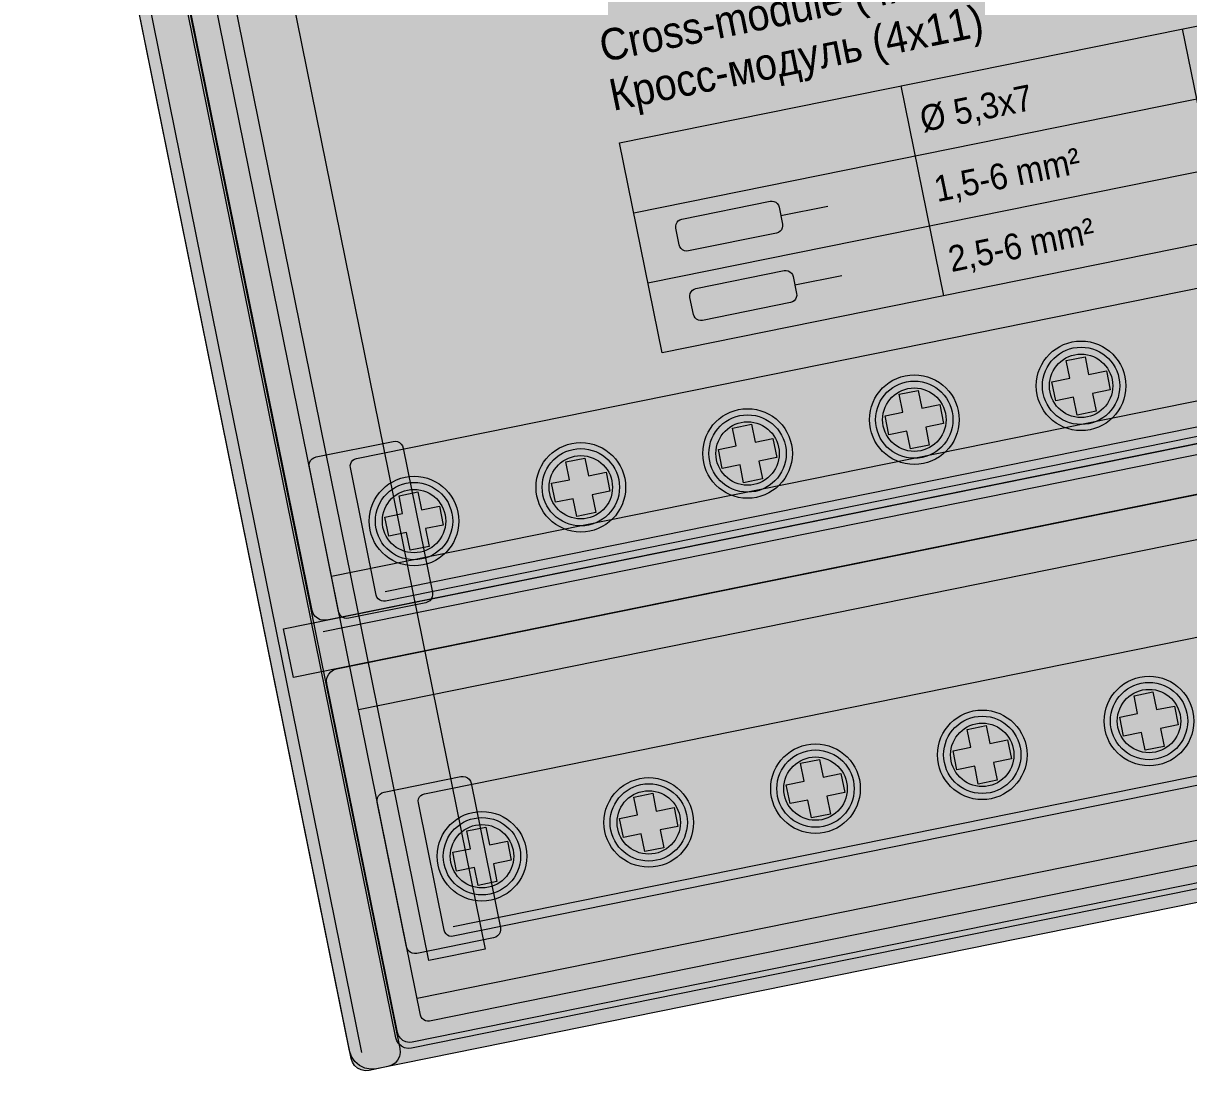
# Model space of a CAD drawing. Header units: millimetres. Extents: x -143 to 904, y -11 to 956.
# Drawn here: x -134.6 to -58.5, y 626.8 to 695.2 of the extents above; entities that cross this region are included whole.
import ezdxf

# ---------------------------------------------------------------- set-up
doc = ezdxf.new("R2010")
doc.units = ezdxf.units.MM
doc.layers.add('CP_DEVICES', color=7, linetype='Continuous')
for name, color, linetype, lineweight in [('EKF_DETAILS', 7, 'Continuous', 5), ('EKF_FILL', 7, 'Continuous', 5), ('EKF_LABELS', 7, 'Continuous', 5), ('EKF_OUTLINE', 7, 'Continuous', 13), ('EKF_TERMINALS', 7, 'Continuous', 5)]:
    doc.layers.add(name, color=color, linetype=linetype, lineweight=lineweight)
doc.styles.add('EKF_ARIAL', font='arial.ttf')

# ---------------------------------------------------------------- blocks, each defined once
blk = doc.blocks.new('EKF_CM_4x11')
at = {"layer": 'EKF_FILL', "true_color": 0xe3e8e5}
blk.add_hatch(color=254, dxfattribs=at).paths.add_polyline_path([(105.3, 88.1), (105.611, 88.059), (105.9, 87.939), (106.149, 87.749), (106.339, 87.5), (106.459, 87.211), (106.5, 86.9), (106.5, 1.2), (106.459, 0.889), (106.339, 0.6), (106.149, 0.351), (105.9, 0.161), (105.611, 0.041), (105.3, 0), (1.2, 0), (0.889, 0.041), (0.6, 0.161), (0.351, 0.351), (0.161, 0.6), (0.041, 0.889), (0, 1.2), (0, 86.9), (0.041, 87.211), (0.161, 87.5), (0.351, 87.749), (0.6, 87.939), (0.889, 88.059), (1.2, 88.1)])
at = {"layer": 'EKF_FILL', "true_color": 0xe4e9e6}
blk.add_hatch(color=254, dxfattribs=at).paths.add_polyline_path([(1.8, 87.7), (2.007, 87.673), (2.2, 87.593), (2.366, 87.466), (2.493, 87.3), (2.573, 87.107), (2.6, 86.9), (2.6, 0.8), (2.573, 0.593), (2.493, 0.4), (2.366, 0.234), (2.2, 0.107), (2.007, 0.027), (1.8, 0), (0.8, 0), (0.593, 0.027), (0.4, 0.107), (0.234, 0.234), (0.107, 0.4), (0.027, 0.593), (0, 0.8), (0, 86.9), (0.027, 87.107), (0.107, 87.3), (0.234, 87.466), (0.4, 87.593), (0.593, 87.673), (0.8, 87.7)])
at = {"layer": 'EKF_FILL', "true_color": 0x55564e}
blk.add_hatch(color=251, dxfattribs=at).paths.add_polyline_path([(103.3, 87.7), (103.481, 87.676), (103.65, 87.606), (103.795, 87.495), (103.906, 87.35), (103.976, 87.181), (104, 87), (104, 1.4), (103.976, 1.219), (103.906, 1.05), (103.795, 0.905), (103.65, 0.794), (103.481, 0.724), (103.3, 0.7), (3.2, 0.7), (3.019, 0.724), (2.85, 0.794), (2.705, 0.905), (2.594, 1.05), (2.524, 1.219), (2.5, 1.4), (2.5, 87), (2.524, 87.181), (2.594, 87.35), (2.705, 87.495), (2.85, 87.606), (3.019, 87.676), (3.2, 87.7)])
at = {"layer": 'EKF_FILL', "true_color": 0x66665a}
blk.add_hatch(color=251, dxfattribs=at).paths.add_polyline_path([(102.1, 86.5), (102.204, 86.486), (102.3, 86.446), (102.383, 86.383), (102.446, 86.3), (102.486, 86.204), (102.5, 86.1), (102.5, 2.3), (102.486, 2.196), (102.446, 2.1), (102.383, 2.017), (102.3, 1.954), (102.204, 1.914), (102.1, 1.9), (4.4, 1.9), (4.296, 1.914), (4.2, 1.954), (4.117, 2.017), (4.054, 2.1), (4.014, 2.196), (4, 2.3), (4, 86.1), (4.014, 86.204), (4.054, 86.3), (4.117, 86.383), (4.2, 86.446), (4.296, 86.486), (4.4, 86.5)])
at = {"layer": 'EKF_FILL', "true_color": 0x7d7d6d}
blk.add_hatch(color=8, dxfattribs=at).paths.add_polyline_path([(5, 83.7), (8, 83.7), (8, 5), (5, 5)])
at = {"layer": 'EKF_FILL', "true_color": 0x454a40}
blk.add_hatch(color=69, dxfattribs=at).paths.add_polyline_path([(22.45, 61.2), (84.05, 61.2), (84.05, 31.7), (22.45, 31.7)])
at = {"layer": 'EKF_FILL', "true_color": 0x56594c}
for points in [[(8.55, 31.963), (8.666, 31.948), (8.775, 31.903), (8.868, 31.832), (8.94, 31.738), (8.985, 31.63), (9, 31.514), (9, 23.814), (8.985, 23.697), (8.94, 23.589), (8.868, 23.495), (8.775, 23.424), (8.666, 23.379), (8.55, 23.363), (4.45, 23.363), (4.334, 23.379), (4.225, 23.424), (4.132, 23.495), (4.06, 23.589), (4.015, 23.697), (4, 23.814), (4, 31.514), (4.015, 31.63), (4.06, 31.738), (4.132, 31.832), (4.225, 31.903), (4.334, 31.948), (4.45, 31.963)], [(8.55, 14.096), (8.666, 14.08), (8.775, 14.035), (8.868, 13.964), (8.94, 13.871), (8.985, 13.762), (9, 13.646), (9, 5.946), (8.985, 5.829), (8.94, 5.721), (8.868, 5.627), (8.775, 5.556), (8.666, 5.511), (8.55, 5.496), (4.45, 5.496), (4.334, 5.511), (4.225, 5.556), (4.132, 5.627), (4.06, 5.721), (4.015, 5.829), (4, 5.946), (4, 13.646), (4.015, 13.762), (4.06, 13.871), (4.132, 13.964), (4.225, 14.035), (4.334, 14.08), (4.45, 14.096)]]:
    blk.add_hatch(color=251, dxfattribs=at).paths.add_polyline_path(points)
at = {"layer": 'EKF_FILL', "true_color": 0x8b805d}
for points in [[(100, 31.463), (100.104, 31.45), (100.2, 31.41), (100.283, 31.346), (100.346, 31.264), (100.386, 31.167), (100.4, 31.064), (100.4, 24.264), (100.386, 24.16), (100.346, 24.064), (100.283, 23.981), (100.2, 23.917), (100.104, 23.877), (100, 23.863), (6.5, 23.863), (6.396, 23.877), (6.3, 23.917), (6.217, 23.981), (6.154, 24.064), (6.114, 24.16), (6.1, 24.264), (6.1, 31.064), (6.114, 31.167), (6.154, 31.264), (6.217, 31.346), (6.3, 31.41), (6.396, 31.45), (6.5, 31.463)], [(100, 13.596), (100.104, 13.582), (100.2, 13.542), (100.283, 13.478), (100.346, 13.396), (100.386, 13.299), (100.4, 13.196), (100.4, 6.396), (100.386, 6.292), (100.346, 6.196), (100.283, 6.113), (100.2, 6.049), (100.104, 6.009), (100, 5.996), (6.5, 5.996), (6.396, 6.009), (6.3, 6.049), (6.217, 6.113), (6.154, 6.196), (6.114, 6.292), (6.1, 6.396), (6.1, 13.196), (6.114, 13.299), (6.154, 13.396), (6.217, 13.478), (6.3, 13.542), (6.396, 13.582), (6.5, 13.596)]]:
    blk.add_hatch(color=45, dxfattribs=at).paths.add_polyline_path(points)
at = {"layer": 'EKF_FILL', "true_color": 0x625f4e}
for points in [[(11.14, 27.664), (11.12, 27.358), (11.06, 27.058), (10.962, 26.768), (10.826, 26.494), (10.656, 26.239), (10.455, 26.009), (10.225, 25.807), (9.97, 25.637), (9.695, 25.502), (9.406, 25.403), (9.105, 25.344), (8.8, 25.324), (8.495, 25.344), (8.194, 25.403), (7.905, 25.502), (7.63, 25.637), (7.375, 25.807), (7.145, 26.009), (6.944, 26.239), (6.774, 26.494), (6.638, 26.768), (6.54, 27.058), (6.48, 27.358), (6.46, 27.664), (6.48, 27.969), (6.54, 28.269), (6.638, 28.559), (6.774, 28.834), (6.944, 29.088), (7.145, 29.318), (7.375, 29.52), (7.63, 29.69), (7.905, 29.825), (8.194, 29.924), (8.495, 29.983), (8.8, 30.004), (9.105, 29.983), (9.406, 29.924), (9.695, 29.825), (9.97, 29.69), (10.225, 29.52), (10.455, 29.318), (10.656, 29.088), (10.826, 28.834), (10.962, 28.559), (11.06, 28.269), (11.12, 27.969)], [(20.03, 27.664), (20.01, 27.358), (19.95, 27.058), (19.852, 26.768), (19.716, 26.494), (19.546, 26.239), (19.345, 26.009), (19.115, 25.807), (18.86, 25.637), (18.585, 25.502), (18.296, 25.403), (17.995, 25.344), (17.69, 25.324), (17.385, 25.344), (17.084, 25.403), (16.795, 25.502), (16.52, 25.637), (16.265, 25.807), (16.035, 26.009), (15.834, 26.239), (15.664, 26.494), (15.528, 26.768), (15.43, 27.058), (15.37, 27.358), (15.35, 27.664), (15.37, 27.969), (15.43, 28.269), (15.528, 28.559), (15.664, 28.834), (15.834, 29.088), (16.035, 29.318), (16.265, 29.52), (16.52, 29.69), (16.795, 29.825), (17.084, 29.924), (17.385, 29.983), (17.69, 30.004), (17.995, 29.983), (18.296, 29.924), (18.585, 29.825), (18.86, 29.69), (19.115, 29.52), (19.345, 29.318), (19.546, 29.088), (19.716, 28.834), (19.852, 28.559), (19.95, 28.269), (20.01, 27.969)], [(28.92, 27.664), (28.9, 27.358), (28.84, 27.058), (28.742, 26.768), (28.606, 26.494), (28.436, 26.239), (28.235, 26.009), (28.005, 25.807), (27.75, 25.637), (27.475, 25.502), (27.186, 25.403), (26.885, 25.344), (26.58, 25.324), (26.275, 25.344), (25.974, 25.403), (25.685, 25.502), (25.41, 25.637), (25.155, 25.807), (24.925, 26.009), (24.724, 26.239), (24.554, 26.494), (24.418, 26.768), (24.32, 27.058), (24.26, 27.358), (24.24, 27.664), (24.26, 27.969), (24.32, 28.269), (24.418, 28.559), (24.554, 28.834), (24.724, 29.088), (24.925, 29.318), (25.155, 29.52), (25.41, 29.69), (25.685, 29.825), (25.974, 29.924), (26.275, 29.983), (26.58, 30.004), (26.885, 29.983), (27.186, 29.924), (27.475, 29.825), (27.75, 29.69), (28.005, 29.52), (28.235, 29.318), (28.436, 29.088), (28.606, 28.834), (28.742, 28.559), (28.84, 28.269), (28.9, 27.969)], [(37.81, 27.664), (37.79, 27.358), (37.73, 27.058), (37.632, 26.768), (37.496, 26.494), (37.326, 26.239), (37.125, 26.009), (36.895, 25.807), (36.64, 25.637), (36.365, 25.502), (36.076, 25.403), (35.775, 25.344), (35.47, 25.324), (35.165, 25.344), (34.864, 25.403), (34.575, 25.502), (34.3, 25.637), (34.045, 25.807), (33.815, 26.009), (33.614, 26.239), (33.444, 26.494), (33.308, 26.768), (33.21, 27.058), (33.15, 27.358), (33.13, 27.664), (33.15, 27.969), (33.21, 28.269), (33.308, 28.559), (33.444, 28.834), (33.614, 29.088), (33.815, 29.318), (34.045, 29.52), (34.3, 29.69), (34.575, 29.825), (34.864, 29.924), (35.165, 29.983), (35.47, 30.004), (35.775, 29.983), (36.076, 29.924), (36.365, 29.825), (36.64, 29.69), (36.895, 29.52), (37.125, 29.318), (37.326, 29.088), (37.496, 28.834), (37.632, 28.559), (37.73, 28.269), (37.79, 27.969)], [(46.7, 27.664), (46.68, 27.358), (46.62, 27.058), (46.522, 26.768), (46.386, 26.494), (46.216, 26.239), (46.015, 26.009), (45.785, 25.807), (45.53, 25.637), (45.255, 25.502), (44.966, 25.403), (44.665, 25.344), (44.36, 25.324), (44.055, 25.344), (43.754, 25.403), (43.465, 25.502), (43.19, 25.637), (42.935, 25.807), (42.705, 26.009), (42.504, 26.239), (42.334, 26.494), (42.198, 26.768), (42.1, 27.058), (42.04, 27.358), (42.02, 27.664), (42.04, 27.969), (42.1, 28.269), (42.198, 28.559), (42.334, 28.834), (42.504, 29.088), (42.705, 29.318), (42.935, 29.52), (43.19, 29.69), (43.465, 29.825), (43.754, 29.924), (44.055, 29.983), (44.36, 30.004), (44.665, 29.983), (44.966, 29.924), (45.255, 29.825), (45.53, 29.69), (45.785, 29.52), (46.015, 29.318), (46.216, 29.088), (46.386, 28.834), (46.522, 28.559), (46.62, 28.269), (46.68, 27.969)], [(11.14, 9.796), (11.12, 9.49), (11.06, 9.19), (10.962, 8.9), (10.826, 8.626), (10.656, 8.371), (10.455, 8.141), (10.225, 7.939), (9.97, 7.769), (9.695, 7.634), (9.406, 7.535), (9.105, 7.476), (8.8, 7.456), (8.495, 7.476), (8.194, 7.535), (7.905, 7.634), (7.63, 7.769), (7.375, 7.939), (7.145, 8.141), (6.944, 8.371), (6.774, 8.626), (6.638, 8.9), (6.54, 9.19), (6.48, 9.49), (6.46, 9.796), (6.48, 10.101), (6.54, 10.401), (6.638, 10.691), (6.774, 10.966), (6.944, 11.22), (7.145, 11.45), (7.375, 11.652), (7.63, 11.822), (7.905, 11.957), (8.194, 12.056), (8.495, 12.116), (8.8, 12.136), (9.105, 12.116), (9.406, 12.056), (9.695, 11.957), (9.97, 11.822), (10.225, 11.652), (10.455, 11.45), (10.656, 11.22), (10.826, 10.966), (10.962, 10.691), (11.06, 10.401), (11.12, 10.101)], [(20.03, 9.796), (20.01, 9.49), (19.95, 9.19), (19.852, 8.9), (19.716, 8.626), (19.546, 8.371), (19.345, 8.141), (19.115, 7.939), (18.86, 7.769), (18.585, 7.634), (18.296, 7.535), (17.995, 7.476), (17.69, 7.456), (17.385, 7.476), (17.084, 7.535), (16.795, 7.634), (16.52, 7.769), (16.265, 7.939), (16.035, 8.141), (15.834, 8.371), (15.664, 8.626), (15.528, 8.9), (15.43, 9.19), (15.37, 9.49), (15.35, 9.796), (15.37, 10.101), (15.43, 10.401), (15.528, 10.691), (15.664, 10.966), (15.834, 11.22), (16.035, 11.45), (16.265, 11.652), (16.52, 11.822), (16.795, 11.957), (17.084, 12.056), (17.385, 12.116), (17.69, 12.136), (17.995, 12.116), (18.296, 12.056), (18.585, 11.957), (18.86, 11.822), (19.115, 11.652), (19.345, 11.45), (19.546, 11.22), (19.716, 10.966), (19.852, 10.691), (19.95, 10.401), (20.01, 10.101)], [(28.92, 9.796), (28.9, 9.49), (28.84, 9.19), (28.742, 8.9), (28.606, 8.626), (28.436, 8.371), (28.235, 8.141), (28.005, 7.939), (27.75, 7.769), (27.475, 7.634), (27.186, 7.535), (26.885, 7.476), (26.58, 7.456), (26.275, 7.476), (25.974, 7.535), (25.685, 7.634), (25.41, 7.769), (25.155, 7.939), (24.925, 8.141), (24.724, 8.371), (24.554, 8.626), (24.418, 8.9), (24.32, 9.19), (24.26, 9.49), (24.24, 9.796), (24.26, 10.101), (24.32, 10.401), (24.418, 10.691), (24.554, 10.966), (24.724, 11.22), (24.925, 11.45), (25.155, 11.652), (25.41, 11.822), (25.685, 11.957), (25.974, 12.056), (26.275, 12.116), (26.58, 12.136), (26.885, 12.116), (27.186, 12.056), (27.475, 11.957), (27.75, 11.822), (28.005, 11.652), (28.235, 11.45), (28.436, 11.22), (28.606, 10.966), (28.742, 10.691), (28.84, 10.401), (28.9, 10.101)], [(37.81, 9.796), (37.79, 9.49), (37.73, 9.19), (37.632, 8.9), (37.496, 8.626), (37.326, 8.371), (37.125, 8.141), (36.895, 7.939), (36.64, 7.769), (36.365, 7.634), (36.076, 7.535), (35.775, 7.476), (35.47, 7.456), (35.165, 7.476), (34.864, 7.535), (34.575, 7.634), (34.3, 7.769), (34.045, 7.939), (33.815, 8.141), (33.614, 8.371), (33.444, 8.626), (33.308, 8.9), (33.21, 9.19), (33.15, 9.49), (33.13, 9.796), (33.15, 10.101), (33.21, 10.401), (33.308, 10.691), (33.444, 10.966), (33.614, 11.22), (33.815, 11.45), (34.045, 11.652), (34.3, 11.822), (34.575, 11.957), (34.864, 12.056), (35.165, 12.116), (35.47, 12.136), (35.775, 12.116), (36.076, 12.056), (36.365, 11.957), (36.64, 11.822), (36.895, 11.652), (37.125, 11.45), (37.326, 11.22), (37.496, 10.966), (37.632, 10.691), (37.73, 10.401), (37.79, 10.101)], [(46.7, 9.796), (46.68, 9.49), (46.62, 9.19), (46.522, 8.9), (46.386, 8.626), (46.216, 8.371), (46.015, 8.141), (45.785, 7.939), (45.53, 7.769), (45.255, 7.634), (44.966, 7.535), (44.665, 7.476), (44.36, 7.456), (44.055, 7.476), (43.754, 7.535), (43.465, 7.634), (43.19, 7.769), (42.935, 7.939), (42.705, 8.141), (42.504, 8.371), (42.334, 8.626), (42.198, 8.9), (42.1, 9.19), (42.04, 9.49), (42.02, 9.796), (42.04, 10.101), (42.1, 10.401), (42.198, 10.691), (42.334, 10.966), (42.504, 11.22), (42.705, 11.45), (42.935, 11.652), (43.19, 11.822), (43.465, 11.957), (43.754, 12.056), (44.055, 12.116), (44.36, 12.136), (44.665, 12.116), (44.966, 12.056), (45.255, 11.957), (45.53, 11.822), (45.785, 11.652), (46.015, 11.45), (46.216, 11.22), (46.386, 10.966), (46.522, 10.691), (46.62, 10.401), (46.68, 10.101)]]:
    blk.add_hatch(color=251, dxfattribs=at).paths.add_polyline_path(points)
at = {"layer": 'EKF_FILL', "true_color": 0x909087}
for points in [[(10.82, 27.664), (10.803, 27.4), (10.751, 27.141), (10.666, 26.89), (10.549, 26.654), (10.403, 26.434), (10.228, 26.235), (10.03, 26.061), (9.81, 25.914), (9.573, 25.797), (9.323, 25.712), (9.064, 25.661), (8.8, 25.643), (8.536, 25.661), (8.277, 25.712), (8.027, 25.797), (7.79, 25.914), (7.57, 26.061), (7.372, 26.235), (7.197, 26.434), (7.051, 26.654), (6.934, 26.89), (6.849, 27.141), (6.797, 27.4), (6.78, 27.664), (6.797, 27.927), (6.849, 28.186), (6.934, 28.437), (7.051, 28.674), (7.197, 28.893), (7.372, 29.092), (7.57, 29.266), (7.79, 29.413), (8.027, 29.53), (8.277, 29.615), (8.536, 29.666), (8.8, 29.684), (9.064, 29.666), (9.323, 29.615), (9.573, 29.53), (9.81, 29.413), (10.03, 29.266), (10.228, 29.092), (10.403, 28.893), (10.549, 28.674), (10.666, 28.437), (10.751, 28.186), (10.803, 27.927)], [(19.71, 27.664), (19.693, 27.4), (19.641, 27.141), (19.556, 26.89), (19.439, 26.654), (19.293, 26.434), (19.118, 26.235), (18.92, 26.061), (18.7, 25.914), (18.463, 25.797), (18.213, 25.712), (17.954, 25.661), (17.69, 25.643), (17.426, 25.661), (17.167, 25.712), (16.917, 25.797), (16.68, 25.914), (16.46, 26.061), (16.262, 26.235), (16.087, 26.434), (15.941, 26.654), (15.824, 26.89), (15.739, 27.141), (15.687, 27.4), (15.67, 27.664), (15.687, 27.927), (15.739, 28.186), (15.824, 28.437), (15.941, 28.674), (16.087, 28.893), (16.262, 29.092), (16.46, 29.266), (16.68, 29.413), (16.917, 29.53), (17.167, 29.615), (17.426, 29.666), (17.69, 29.684), (17.954, 29.666), (18.213, 29.615), (18.463, 29.53), (18.7, 29.413), (18.92, 29.266), (19.118, 29.092), (19.293, 28.893), (19.439, 28.674), (19.556, 28.437), (19.641, 28.186), (19.693, 27.927)], [(28.6, 27.664), (28.583, 27.4), (28.531, 27.141), (28.446, 26.89), (28.329, 26.654), (28.183, 26.434), (28.008, 26.235), (27.81, 26.061), (27.59, 25.914), (27.353, 25.797), (27.103, 25.712), (26.844, 25.661), (26.58, 25.643), (26.316, 25.661), (26.057, 25.712), (25.807, 25.797), (25.57, 25.914), (25.35, 26.061), (25.152, 26.235), (24.977, 26.434), (24.831, 26.654), (24.714, 26.89), (24.629, 27.141), (24.577, 27.4), (24.56, 27.664), (24.577, 27.927), (24.629, 28.186), (24.714, 28.437), (24.831, 28.674), (24.977, 28.893), (25.152, 29.092), (25.35, 29.266), (25.57, 29.413), (25.807, 29.53), (26.057, 29.615), (26.316, 29.666), (26.58, 29.684), (26.844, 29.666), (27.103, 29.615), (27.353, 29.53), (27.59, 29.413), (27.81, 29.266), (28.008, 29.092), (28.183, 28.893), (28.329, 28.674), (28.446, 28.437), (28.531, 28.186), (28.583, 27.927)], [(37.49, 27.664), (37.473, 27.4), (37.421, 27.141), (37.336, 26.89), (37.219, 26.654), (37.073, 26.434), (36.898, 26.235), (36.7, 26.061), (36.48, 25.914), (36.243, 25.797), (35.993, 25.712), (35.734, 25.661), (35.47, 25.643), (35.206, 25.661), (34.947, 25.712), (34.697, 25.797), (34.46, 25.914), (34.24, 26.061), (34.042, 26.235), (33.867, 26.434), (33.721, 26.654), (33.604, 26.89), (33.519, 27.141), (33.467, 27.4), (33.45, 27.664), (33.467, 27.927), (33.519, 28.186), (33.604, 28.437), (33.721, 28.674), (33.867, 28.893), (34.042, 29.092), (34.24, 29.266), (34.46, 29.413), (34.697, 29.53), (34.947, 29.615), (35.206, 29.666), (35.47, 29.684), (35.734, 29.666), (35.993, 29.615), (36.243, 29.53), (36.48, 29.413), (36.7, 29.266), (36.898, 29.092), (37.073, 28.893), (37.219, 28.674), (37.336, 28.437), (37.421, 28.186), (37.473, 27.927)], [(46.38, 27.664), (46.363, 27.4), (46.311, 27.141), (46.226, 26.89), (46.109, 26.654), (45.963, 26.434), (45.788, 26.235), (45.59, 26.061), (45.37, 25.914), (45.133, 25.797), (44.883, 25.712), (44.624, 25.661), (44.36, 25.643), (44.096, 25.661), (43.837, 25.712), (43.587, 25.797), (43.35, 25.914), (43.13, 26.061), (42.932, 26.235), (42.757, 26.434), (42.611, 26.654), (42.494, 26.89), (42.409, 27.141), (42.357, 27.4), (42.34, 27.664), (42.357, 27.927), (42.409, 28.186), (42.494, 28.437), (42.611, 28.674), (42.757, 28.893), (42.932, 29.092), (43.13, 29.266), (43.35, 29.413), (43.587, 29.53), (43.837, 29.615), (44.096, 29.666), (44.36, 29.684), (44.624, 29.666), (44.883, 29.615), (45.133, 29.53), (45.37, 29.413), (45.59, 29.266), (45.788, 29.092), (45.963, 28.893), (46.109, 28.674), (46.226, 28.437), (46.311, 28.186), (46.363, 27.927)], [(10.82, 9.796), (10.803, 9.532), (10.751, 9.273), (10.666, 9.023), (10.549, 8.786), (10.403, 8.566), (10.228, 8.367), (10.03, 8.193), (9.81, 8.046), (9.573, 7.929), (9.323, 7.844), (9.064, 7.793), (8.8, 7.776), (8.536, 7.793), (8.277, 7.844), (8.027, 7.929), (7.79, 8.046), (7.57, 8.193), (7.372, 8.367), (7.197, 8.566), (7.051, 8.786), (6.934, 9.023), (6.849, 9.273), (6.797, 9.532), (6.78, 9.796), (6.797, 10.059), (6.849, 10.318), (6.934, 10.569), (7.051, 10.806), (7.197, 11.025), (7.372, 11.224), (7.57, 11.398), (7.79, 11.545), (8.027, 11.662), (8.277, 11.747), (8.536, 11.798), (8.8, 11.816), (9.064, 11.798), (9.323, 11.747), (9.573, 11.662), (9.81, 11.545), (10.03, 11.398), (10.228, 11.224), (10.403, 11.025), (10.549, 10.806), (10.666, 10.569), (10.751, 10.318), (10.803, 10.059)], [(19.71, 9.796), (19.693, 9.532), (19.641, 9.273), (19.556, 9.023), (19.439, 8.786), (19.293, 8.566), (19.118, 8.367), (18.92, 8.193), (18.7, 8.046), (18.463, 7.929), (18.213, 7.844), (17.954, 7.793), (17.69, 7.776), (17.426, 7.793), (17.167, 7.844), (16.917, 7.929), (16.68, 8.046), (16.46, 8.193), (16.262, 8.367), (16.087, 8.566), (15.941, 8.786), (15.824, 9.023), (15.739, 9.273), (15.687, 9.532), (15.67, 9.796), (15.687, 10.059), (15.739, 10.318), (15.824, 10.569), (15.941, 10.806), (16.087, 11.025), (16.262, 11.224), (16.46, 11.398), (16.68, 11.545), (16.917, 11.662), (17.167, 11.747), (17.426, 11.798), (17.69, 11.816), (17.954, 11.798), (18.213, 11.747), (18.463, 11.662), (18.7, 11.545), (18.92, 11.398), (19.118, 11.224), (19.293, 11.025), (19.439, 10.806), (19.556, 10.569), (19.641, 10.318), (19.693, 10.059)], [(28.6, 9.796), (28.583, 9.532), (28.531, 9.273), (28.446, 9.023), (28.329, 8.786), (28.183, 8.566), (28.008, 8.367), (27.81, 8.193), (27.59, 8.046), (27.353, 7.929), (27.103, 7.844), (26.844, 7.793), (26.58, 7.776), (26.316, 7.793), (26.057, 7.844), (25.807, 7.929), (25.57, 8.046), (25.35, 8.193), (25.152, 8.367), (24.977, 8.566), (24.831, 8.786), (24.714, 9.023), (24.629, 9.273), (24.577, 9.532), (24.56, 9.796), (24.577, 10.059), (24.629, 10.318), (24.714, 10.569), (24.831, 10.806), (24.977, 11.025), (25.152, 11.224), (25.35, 11.398), (25.57, 11.545), (25.807, 11.662), (26.057, 11.747), (26.316, 11.798), (26.58, 11.816), (26.844, 11.798), (27.103, 11.747), (27.353, 11.662), (27.59, 11.545), (27.81, 11.398), (28.008, 11.224), (28.183, 11.025), (28.329, 10.806), (28.446, 10.569), (28.531, 10.318), (28.583, 10.059)], [(37.49, 9.796), (37.473, 9.532), (37.421, 9.273), (37.336, 9.023), (37.219, 8.786), (37.073, 8.566), (36.898, 8.367), (36.7, 8.193), (36.48, 8.046), (36.243, 7.929), (35.993, 7.844), (35.734, 7.793), (35.47, 7.776), (35.206, 7.793), (34.947, 7.844), (34.697, 7.929), (34.46, 8.046), (34.24, 8.193), (34.042, 8.367), (33.867, 8.566), (33.721, 8.786), (33.604, 9.023), (33.519, 9.273), (33.467, 9.532), (33.45, 9.796), (33.467, 10.059), (33.519, 10.318), (33.604, 10.569), (33.721, 10.806), (33.867, 11.025), (34.042, 11.224), (34.24, 11.398), (34.46, 11.545), (34.697, 11.662), (34.947, 11.747), (35.206, 11.798), (35.47, 11.816), (35.734, 11.798), (35.993, 11.747), (36.243, 11.662), (36.48, 11.545), (36.7, 11.398), (36.898, 11.224), (37.073, 11.025), (37.219, 10.806), (37.336, 10.569), (37.421, 10.318), (37.473, 10.059)], [(46.38, 9.796), (46.363, 9.532), (46.311, 9.273), (46.226, 9.023), (46.109, 8.786), (45.963, 8.566), (45.788, 8.367), (45.59, 8.193), (45.37, 8.046), (45.133, 7.929), (44.883, 7.844), (44.624, 7.793), (44.36, 7.776), (44.096, 7.793), (43.837, 7.844), (43.587, 7.929), (43.35, 8.046), (43.13, 8.193), (42.932, 8.367), (42.757, 8.566), (42.611, 8.786), (42.494, 9.023), (42.409, 9.273), (42.357, 9.532), (42.34, 9.796), (42.357, 10.059), (42.409, 10.318), (42.494, 10.569), (42.611, 10.806), (42.757, 11.025), (42.932, 11.224), (43.13, 11.398), (43.35, 11.545), (43.587, 11.662), (43.837, 11.747), (44.096, 11.798), (44.36, 11.816), (44.624, 11.798), (44.883, 11.747), (45.133, 11.662), (45.37, 11.545), (45.59, 11.398), (45.788, 11.224), (45.963, 11.025), (46.109, 10.806), (46.226, 10.569), (46.311, 10.318), (46.363, 10.059)]]:
    blk.add_hatch(color=252, dxfattribs=at).paths.add_polyline_path(points)
at = {"layer": 'EKF_FILL', "true_color": 0x797d75}
for points in [[(10.456, 27.664), (10.442, 27.447), (10.4, 27.235), (10.33, 27.03), (10.234, 26.835), (10.114, 26.655), (9.971, 26.492), (9.808, 26.349), (9.628, 26.229), (9.434, 26.133), (9.229, 26.064), (9.016, 26.021), (8.8, 26.007), (8.584, 26.021), (8.371, 26.064), (8.166, 26.133), (7.972, 26.229), (7.792, 26.349), (7.629, 26.492), (7.486, 26.655), (7.366, 26.835), (7.27, 27.03), (7.2, 27.235), (7.158, 27.447), (7.144, 27.664), (7.158, 27.88), (7.2, 28.092), (7.27, 28.297), (7.366, 28.492), (7.486, 28.672), (7.629, 28.835), (7.792, 28.978), (7.972, 29.098), (8.166, 29.194), (8.371, 29.263), (8.584, 29.306), (8.8, 29.32), (9.016, 29.306), (9.229, 29.263), (9.434, 29.194), (9.628, 29.098), (9.808, 28.978), (9.971, 28.835), (10.114, 28.672), (10.234, 28.492), (10.33, 28.297), (10.4, 28.092), (10.442, 27.88)], [(19.346, 27.664), (19.332, 27.447), (19.29, 27.235), (19.22, 27.03), (19.124, 26.835), (19.004, 26.655), (18.861, 26.492), (18.698, 26.349), (18.518, 26.229), (18.324, 26.133), (18.119, 26.064), (17.906, 26.021), (17.69, 26.007), (17.474, 26.021), (17.261, 26.064), (17.056, 26.133), (16.862, 26.229), (16.682, 26.349), (16.519, 26.492), (16.376, 26.655), (16.256, 26.835), (16.16, 27.03), (16.09, 27.235), (16.048, 27.447), (16.034, 27.664), (16.048, 27.88), (16.09, 28.092), (16.16, 28.297), (16.256, 28.492), (16.376, 28.672), (16.519, 28.835), (16.682, 28.978), (16.862, 29.098), (17.056, 29.194), (17.261, 29.263), (17.474, 29.306), (17.69, 29.32), (17.906, 29.306), (18.119, 29.263), (18.324, 29.194), (18.518, 29.098), (18.698, 28.978), (18.861, 28.835), (19.004, 28.672), (19.124, 28.492), (19.22, 28.297), (19.29, 28.092), (19.332, 27.88)], [(28.236, 27.664), (28.222, 27.447), (28.18, 27.235), (28.11, 27.03), (28.014, 26.835), (27.894, 26.655), (27.751, 26.492), (27.588, 26.349), (27.408, 26.229), (27.214, 26.133), (27.009, 26.064), (26.796, 26.021), (26.58, 26.007), (26.364, 26.021), (26.151, 26.064), (25.946, 26.133), (25.752, 26.229), (25.572, 26.349), (25.409, 26.492), (25.266, 26.655), (25.146, 26.835), (25.05, 27.03), (24.98, 27.235), (24.938, 27.447), (24.924, 27.664), (24.938, 27.88), (24.98, 28.092), (25.05, 28.297), (25.146, 28.492), (25.266, 28.672), (25.409, 28.835), (25.572, 28.978), (25.752, 29.098), (25.946, 29.194), (26.151, 29.263), (26.364, 29.306), (26.58, 29.32), (26.796, 29.306), (27.009, 29.263), (27.214, 29.194), (27.408, 29.098), (27.588, 28.978), (27.751, 28.835), (27.894, 28.672), (28.014, 28.492), (28.11, 28.297), (28.18, 28.092), (28.222, 27.88)], [(37.126, 27.664), (37.112, 27.447), (37.07, 27.235), (37, 27.03), (36.904, 26.835), (36.784, 26.655), (36.641, 26.492), (36.478, 26.349), (36.298, 26.229), (36.104, 26.133), (35.899, 26.064), (35.686, 26.021), (35.47, 26.007), (35.254, 26.021), (35.041, 26.064), (34.836, 26.133), (34.642, 26.229), (34.462, 26.349), (34.299, 26.492), (34.156, 26.655), (34.036, 26.835), (33.94, 27.03), (33.87, 27.235), (33.828, 27.447), (33.814, 27.664), (33.828, 27.88), (33.87, 28.092), (33.94, 28.297), (34.036, 28.492), (34.156, 28.672), (34.299, 28.835), (34.462, 28.978), (34.642, 29.098), (34.836, 29.194), (35.041, 29.263), (35.254, 29.306), (35.47, 29.32), (35.686, 29.306), (35.899, 29.263), (36.104, 29.194), (36.298, 29.098), (36.478, 28.978), (36.641, 28.835), (36.784, 28.672), (36.904, 28.492), (37, 28.297), (37.07, 28.092), (37.112, 27.88)], [(46.016, 27.664), (46.002, 27.447), (45.96, 27.235), (45.89, 27.03), (45.794, 26.835), (45.674, 26.655), (45.531, 26.492), (45.368, 26.349), (45.188, 26.229), (44.994, 26.133), (44.789, 26.064), (44.576, 26.021), (44.36, 26.007), (44.144, 26.021), (43.931, 26.064), (43.726, 26.133), (43.532, 26.229), (43.352, 26.349), (43.189, 26.492), (43.046, 26.655), (42.926, 26.835), (42.83, 27.03), (42.76, 27.235), (42.718, 27.447), (42.704, 27.664), (42.718, 27.88), (42.76, 28.092), (42.83, 28.297), (42.926, 28.492), (43.046, 28.672), (43.189, 28.835), (43.352, 28.978), (43.532, 29.098), (43.726, 29.194), (43.931, 29.263), (44.144, 29.306), (44.36, 29.32), (44.576, 29.306), (44.789, 29.263), (44.994, 29.194), (45.188, 29.098), (45.368, 28.978), (45.531, 28.835), (45.674, 28.672), (45.794, 28.492), (45.89, 28.297), (45.96, 28.092), (46.002, 27.88)], [(10.456, 9.796), (10.442, 9.579), (10.4, 9.367), (10.33, 9.162), (10.234, 8.967), (10.114, 8.787), (9.971, 8.624), (9.808, 8.481), (9.628, 8.361), (9.434, 8.265), (9.229, 8.196), (9.016, 8.153), (8.8, 8.139), (8.584, 8.153), (8.371, 8.196), (8.166, 8.265), (7.972, 8.361), (7.792, 8.481), (7.629, 8.624), (7.486, 8.787), (7.366, 8.967), (7.27, 9.162), (7.2, 9.367), (7.158, 9.579), (7.144, 9.796), (7.158, 10.012), (7.2, 10.224), (7.27, 10.429), (7.366, 10.624), (7.486, 10.804), (7.629, 10.967), (7.792, 11.11), (7.972, 11.23), (8.166, 11.326), (8.371, 11.396), (8.584, 11.438), (8.8, 11.452), (9.016, 11.438), (9.229, 11.396), (9.434, 11.326), (9.628, 11.23), (9.808, 11.11), (9.971, 10.967), (10.114, 10.804), (10.234, 10.624), (10.33, 10.429), (10.4, 10.224), (10.442, 10.012)], [(19.346, 9.796), (19.332, 9.579), (19.29, 9.367), (19.22, 9.162), (19.124, 8.967), (19.004, 8.787), (18.861, 8.624), (18.698, 8.481), (18.518, 8.361), (18.324, 8.265), (18.119, 8.196), (17.906, 8.153), (17.69, 8.139), (17.474, 8.153), (17.261, 8.196), (17.056, 8.265), (16.862, 8.361), (16.682, 8.481), (16.519, 8.624), (16.376, 8.787), (16.256, 8.967), (16.16, 9.162), (16.09, 9.367), (16.048, 9.579), (16.034, 9.796), (16.048, 10.012), (16.09, 10.224), (16.16, 10.429), (16.256, 10.624), (16.376, 10.804), (16.519, 10.967), (16.682, 11.11), (16.862, 11.23), (17.056, 11.326), (17.261, 11.396), (17.474, 11.438), (17.69, 11.452), (17.906, 11.438), (18.119, 11.396), (18.324, 11.326), (18.518, 11.23), (18.698, 11.11), (18.861, 10.967), (19.004, 10.804), (19.124, 10.624), (19.22, 10.429), (19.29, 10.224), (19.332, 10.012)], [(28.236, 9.796), (28.222, 9.579), (28.18, 9.367), (28.11, 9.162), (28.014, 8.967), (27.894, 8.787), (27.751, 8.624), (27.588, 8.481), (27.408, 8.361), (27.214, 8.265), (27.009, 8.196), (26.796, 8.153), (26.58, 8.139), (26.364, 8.153), (26.151, 8.196), (25.946, 8.265), (25.752, 8.361), (25.572, 8.481), (25.409, 8.624), (25.266, 8.787), (25.146, 8.967), (25.05, 9.162), (24.98, 9.367), (24.938, 9.579), (24.924, 9.796), (24.938, 10.012), (24.98, 10.224), (25.05, 10.429), (25.146, 10.624), (25.266, 10.804), (25.409, 10.967), (25.572, 11.11), (25.752, 11.23), (25.946, 11.326), (26.151, 11.396), (26.364, 11.438), (26.58, 11.452), (26.796, 11.438), (27.009, 11.396), (27.214, 11.326), (27.408, 11.23), (27.588, 11.11), (27.751, 10.967), (27.894, 10.804), (28.014, 10.624), (28.11, 10.429), (28.18, 10.224), (28.222, 10.012)], [(37.126, 9.796), (37.112, 9.579), (37.07, 9.367), (37, 9.162), (36.904, 8.967), (36.784, 8.787), (36.641, 8.624), (36.478, 8.481), (36.298, 8.361), (36.104, 8.265), (35.899, 8.196), (35.686, 8.153), (35.47, 8.139), (35.254, 8.153), (35.041, 8.196), (34.836, 8.265), (34.642, 8.361), (34.462, 8.481), (34.299, 8.624), (34.156, 8.787), (34.036, 8.967), (33.94, 9.162), (33.87, 9.367), (33.828, 9.579), (33.814, 9.796), (33.828, 10.012), (33.87, 10.224), (33.94, 10.429), (34.036, 10.624), (34.156, 10.804), (34.299, 10.967), (34.462, 11.11), (34.642, 11.23), (34.836, 11.326), (35.041, 11.396), (35.254, 11.438), (35.47, 11.452), (35.686, 11.438), (35.899, 11.396), (36.104, 11.326), (36.298, 11.23), (36.478, 11.11), (36.641, 10.967), (36.784, 10.804), (36.904, 10.624), (37, 10.429), (37.07, 10.224), (37.112, 10.012)], [(46.016, 9.796), (46.002, 9.579), (45.96, 9.367), (45.89, 9.162), (45.794, 8.967), (45.674, 8.787), (45.531, 8.624), (45.368, 8.481), (45.188, 8.361), (44.994, 8.265), (44.789, 8.196), (44.576, 8.153), (44.36, 8.139), (44.144, 8.153), (43.931, 8.196), (43.726, 8.265), (43.532, 8.361), (43.352, 8.481), (43.189, 8.624), (43.046, 8.787), (42.926, 8.967), (42.83, 9.162), (42.76, 9.367), (42.718, 9.579), (42.704, 9.796), (42.718, 10.012), (42.76, 10.224), (42.83, 10.429), (42.926, 10.624), (43.046, 10.804), (43.189, 10.967), (43.352, 11.11), (43.532, 11.23), (43.726, 11.326), (43.931, 11.396), (44.144, 11.438), (44.36, 11.452), (44.576, 11.438), (44.789, 11.396), (44.994, 11.326), (45.188, 11.23), (45.368, 11.11), (45.531, 10.967), (45.674, 10.804), (45.794, 10.624), (45.89, 10.429), (45.96, 10.224), (46.002, 10.012)]]:
    blk.add_hatch(color=8, dxfattribs=at).paths.add_polyline_path(points)
at = {"layer": 'EKF_FILL', "true_color": 0x40473f}
for points in [[(8.295, 29.118), (9.305, 29.118), (9.305, 28.169), (10.254, 28.169), (10.254, 27.159), (9.305, 27.159), (9.305, 26.209), (8.295, 26.209), (8.295, 27.159), (7.346, 27.159), (7.346, 28.169), (8.295, 28.169)], [(17.185, 29.118), (18.195, 29.118), (18.195, 28.169), (19.144, 28.169), (19.144, 27.159), (18.195, 27.159), (18.195, 26.209), (17.185, 26.209), (17.185, 27.159), (16.236, 27.159), (16.236, 28.169), (17.185, 28.169)], [(26.075, 29.118), (27.085, 29.118), (27.085, 28.169), (28.034, 28.169), (28.034, 27.159), (27.085, 27.159), (27.085, 26.209), (26.075, 26.209), (26.075, 27.159), (25.126, 27.159), (25.126, 28.169), (26.075, 28.169)], [(34.965, 29.118), (35.975, 29.118), (35.975, 28.169), (36.924, 28.169), (36.924, 27.159), (35.975, 27.159), (35.975, 26.209), (34.965, 26.209), (34.965, 27.159), (34.016, 27.159), (34.016, 28.169), (34.965, 28.169)], [(43.855, 29.118), (44.865, 29.118), (44.865, 28.169), (45.814, 28.169), (45.814, 27.159), (44.865, 27.159), (44.865, 26.209), (43.855, 26.209), (43.855, 27.159), (42.906, 27.159), (42.906, 28.169), (43.855, 28.169)], [(8.295, 11.25), (9.305, 11.25), (9.305, 10.301), (10.254, 10.301), (10.254, 9.291), (9.305, 9.291), (9.305, 8.341), (8.295, 8.341), (8.295, 9.291), (7.346, 9.291), (7.346, 10.301), (8.295, 10.301)], [(17.185, 11.25), (18.195, 11.25), (18.195, 10.301), (19.144, 10.301), (19.144, 9.291), (18.195, 9.291), (18.195, 8.341), (17.185, 8.341), (17.185, 9.291), (16.236, 9.291), (16.236, 10.301), (17.185, 10.301)], [(26.075, 11.25), (27.085, 11.25), (27.085, 10.301), (28.034, 10.301), (28.034, 9.291), (27.085, 9.291), (27.085, 8.341), (26.075, 8.341), (26.075, 9.291), (25.126, 9.291), (25.126, 10.301), (26.075, 10.301)], [(34.965, 11.25), (35.975, 11.25), (35.975, 10.301), (36.924, 10.301), (36.924, 9.291), (35.975, 9.291), (35.975, 8.341), (34.965, 8.341), (34.965, 9.291), (34.016, 9.291), (34.016, 10.301), (34.965, 10.301)], [(43.855, 11.25), (44.865, 11.25), (44.865, 10.301), (45.814, 10.301), (45.814, 9.291), (44.865, 9.291), (44.865, 8.341), (43.855, 8.341), (43.855, 9.291), (42.906, 9.291), (42.906, 10.301), (43.855, 10.301)]]:
    blk.add_hatch(color=69, dxfattribs=at).paths.add_polyline_path(points)
at = {"layer": 'EKF_FILL', "true_color": 0x383e35}
for points in [[(3.1, 25.5), (103.4, 25.5), (103.4, 24), (3.1, 24)], [(3.1, 3), (103.4, 3), (103.4, 1.5), (3.1, 1.5)]]:
    blk.add_hatch(color=250, dxfattribs=at).paths.add_polyline_path(points)
at = {"layer": 'EKF_FILL', "true_color": 0x343930}
blk.add_hatch(color=250, dxfattribs=at).paths.add_polyline_path([(1, 23.5), (105.5, 23.5), (105.5, 20.9), (1, 20.9)])
at = {"layer": 'EKF_FILL', "true_color": 0x8b8e81}
blk.add_hatch(color=252, dxfattribs=at).paths.add_polyline_path([(3.3, 20.1), (103.2, 20.1), (103.2, 18.9), (3.3, 18.9)])
at = {"layer": 'EKF_DETAILS', "color": 7, "lineweight": 5, "true_color": 0xffffff}
blk.add_line((0.6, 86.7), (0.6, 1), dxfattribs=at)
at = {"layer": 'EKF_DETAILS', "color": 254, "lineweight": 5, "true_color": 0xe7eae0}
for p, q in [((38.25, 44.9), (38.25, 33.7)), ((53.25, 44.9), (53.25, 33.7)), ((23.25, 41.167), (83.25, 41.167)), ((30.75, 39.5), (33.25, 39.5)), ((23.25, 37.433), (83.25, 37.433)), ((30.75, 35.8), (33.25, 35.8))]:
    blk.add_line(p, q, dxfattribs=at)
at = {"layer": 'EKF_DETAILS', "color": 252, "lineweight": 5, "true_color": 0x9a9d8e}
for p, q in [((4, 25.7), (102.5, 25.7)), ((4, 3.2), (102.5, 3.2))]:
    blk.add_line(p, q, dxfattribs=at)
at = {"layer": 'EKF_DETAILS', "color": 252, "lineweight": 5, "true_color": 0x8b9083}
blk.add_line((3, 22.95), (103.5, 22.95), dxfattribs=at)
at = {"layer": 'EKF_DETAILS', "color": 253, "lineweight": 5, "true_color": 0xacafa4}
blk.add_line((4, 18.6), (102.5, 18.6), dxfattribs=at)
at = {"layer": 'EKF_DETAILS', "color": 251, "lineweight": 5, "true_color": 0x485046}
blk.add_lwpolyline([(2.6, 86.9), (2.6, 0.8), (2.573, 0.593), (2.493, 0.4), (2.366, 0.234), (2.2, 0.107), (2.007, 0.027), (1.8, 0), (0.8, 0), (0.593, 0.027), (0.4, 0.107), (0.234, 0.234), (0.107, 0.4), (0.027, 0.593), (0, 0.8), (0, 86.9)], dxfattribs=at)
at = {"layer": 'EKF_DETAILS', "color": 250, "lineweight": 5, "true_color": 0x282d29}
blk.add_lwpolyline([(103.3, 0.7), (3.2, 0.7), (3.019, 0.724), (2.85, 0.794), (2.705, 0.905), (2.594, 1.05), (2.524, 1.219), (2.5, 1.4), (2.5, 87), (2.524, 87.181), (2.594, 87.35), (2.705, 87.495), (2.85, 87.606), (3.019, 87.676), (3.2, 87.7), (103.3, 87.7)], dxfattribs=at)
at = {"layer": 'EKF_DETAILS', "color": 252, "lineweight": 5, "true_color": 0x8e9188}
blk.add_lwpolyline([(102.1, 1.9), (4.4, 1.9), (4.296, 1.914), (4.2, 1.954), (4.117, 2.017), (4.054, 2.1), (4.014, 2.196), (4, 2.3), (4, 86.1), (4.014, 86.204), (4.054, 86.3), (4.117, 86.383), (4.2, 86.446), (4.296, 86.486), (4.4, 86.5), (102.1, 86.5)], dxfattribs=at)
at = {"layer": 'EKF_DETAILS', "color": 59, "lineweight": 5, "true_color": 0x484d42}
blk.add_lwpolyline([(5, 83.7), (8, 83.7), (8, 5), (5, 5)], close=True, dxfattribs=at)
at = {"layer": 'EKF_DETAILS', "color": 250, "lineweight": 5, "true_color": 0x30372f}
for points in [[(103.2, 23.5), (3.3, 23.5), (3.132, 23.522), (2.975, 23.587), (2.84, 23.69), (2.737, 23.825), (2.672, 23.982), (2.65, 24.15), (2.65, 67.45), (2.672, 67.618), (2.737, 67.775), (2.84, 67.91), (2.975, 68.013), (3.132, 68.078), (3.3, 68.1), (103.2, 68.1)], [(103.2, 1), (3.3, 1), (3.132, 1.022), (2.975, 1.087), (2.84, 1.19), (2.737, 1.325), (2.672, 1.482), (2.65, 1.65), (2.65, 20.25), (2.672, 20.418), (2.737, 20.575), (2.84, 20.71), (2.975, 20.813), (3.132, 20.878), (3.3, 20.9), (103.2, 20.9)]]:
    blk.add_lwpolyline(points, dxfattribs=at)
at = {"layer": 'EKF_DETAILS', "color": 254, "lineweight": 5, "true_color": 0xe7eae0}
for points in [[(23.25, 44.9), (83.25, 44.9), (83.25, 33.7), (23.25, 33.7)], [(30.35, 40.35), (30.454, 40.336), (30.55, 40.296), (30.633, 40.233), (30.696, 40.15), (30.736, 40.054), (30.75, 39.95), (30.75, 39.05), (30.736, 38.946), (30.696, 38.85), (30.633, 38.767), (30.55, 38.704), (30.454, 38.664), (30.35, 38.65), (25.65, 38.65), (25.546, 38.664), (25.45, 38.704), (25.367, 38.767), (25.304, 38.85), (25.264, 38.946), (25.25, 39.05), (25.25, 39.95), (25.264, 40.054), (25.304, 40.15), (25.367, 40.233), (25.45, 40.296), (25.546, 40.336), (25.65, 40.35)], [(30.35, 36.65), (30.454, 36.636), (30.55, 36.596), (30.633, 36.533), (30.696, 36.45), (30.736, 36.354), (30.75, 36.25), (30.75, 35.35), (30.736, 35.246), (30.696, 35.15), (30.633, 35.067), (30.55, 35.004), (30.454, 34.964), (30.35, 34.95), (25.65, 34.95), (25.546, 34.964), (25.45, 35.004), (25.367, 35.067), (25.304, 35.15), (25.264, 35.246), (25.25, 35.35), (25.25, 36.25), (25.264, 36.354), (25.304, 36.45), (25.367, 36.533), (25.45, 36.596), (25.546, 36.636), (25.65, 36.65)]]:
    blk.add_lwpolyline(points, close=True, dxfattribs=at)
at = {"layer": 'EKF_DETAILS', "color": 69, "lineweight": 5, "true_color": 0x40463b}
for points in [[(8.55, 31.963), (8.666, 31.948), (8.775, 31.903), (8.868, 31.832), (8.94, 31.738), (8.985, 31.63), (9, 31.514), (9, 23.814), (8.985, 23.697), (8.94, 23.589), (8.868, 23.495), (8.775, 23.424), (8.666, 23.379), (8.55, 23.363), (4.45, 23.363), (4.334, 23.379), (4.225, 23.424), (4.132, 23.495), (4.06, 23.589), (4.015, 23.697), (4, 23.814), (4, 31.514), (4.015, 31.63), (4.06, 31.738), (4.132, 31.832), (4.225, 31.903), (4.334, 31.948), (4.45, 31.963)], [(8.55, 14.096), (8.666, 14.08), (8.775, 14.035), (8.868, 13.964), (8.94, 13.871), (8.985, 13.762), (9, 13.646), (9, 5.946), (8.985, 5.829), (8.94, 5.721), (8.868, 5.627), (8.775, 5.556), (8.666, 5.511), (8.55, 5.496), (4.45, 5.496), (4.334, 5.511), (4.225, 5.556), (4.132, 5.627), (4.06, 5.721), (4.015, 5.829), (4, 5.946), (4, 13.646), (4.015, 13.762), (4.06, 13.871), (4.132, 13.964), (4.225, 14.035), (4.334, 14.08), (4.45, 14.096)]]:
    blk.add_lwpolyline(points, close=True, dxfattribs=at)
at = {"layer": 'EKF_DETAILS', "color": 250, "lineweight": 5, "true_color": 0x292f28}
blk.add_lwpolyline([(1, 23.5), (105.5, 23.5), (105.5, 20.9), (1, 20.9)], close=True, dxfattribs=at)
at = {"layer": 'EKF_OUTLINE', "color": 250, "lineweight": 13, "true_color": 0x303733}
blk.add_lwpolyline([(105.3, 0), (1.2, 0), (0.889, 0.041), (0.6, 0.161), (0.351, 0.351), (0.161, 0.6), (0.041, 0.889), (0, 1.2), (0, 86.9), (0.041, 87.211), (0.161, 87.5), (0.351, 87.749), (0.6, 87.939), (0.889, 88.059), (1.2, 88.1), (105.3, 88.1)], dxfattribs=at)
at = {"layer": 'EKF_TERMINALS', "color": 33, "lineweight": 5, "true_color": 0xb1a078}
for p, q in [((6.6, 24.363), (99.9, 24.363)), ((6.6, 6.496), (99.9, 6.496))]:
    blk.add_line(p, q, dxfattribs=at)
at = {"layer": 'EKF_TERMINALS', "color": 59, "lineweight": 5, "true_color": 0x4b4e3f}
for points in [[(100, 23.863), (6.5, 23.863), (6.396, 23.877), (6.3, 23.917), (6.217, 23.981), (6.154, 24.064), (6.114, 24.16), (6.1, 24.264), (6.1, 31.064), (6.114, 31.167), (6.154, 31.264), (6.217, 31.346), (6.3, 31.41), (6.396, 31.45), (6.5, 31.463), (100, 31.463)], [(100, 5.996), (6.5, 5.996), (6.396, 6.009), (6.3, 6.049), (6.217, 6.113), (6.154, 6.196), (6.114, 6.292), (6.1, 6.396), (6.1, 13.196), (6.114, 13.299), (6.154, 13.396), (6.217, 13.478), (6.3, 13.542), (6.396, 13.582), (6.5, 13.596), (100, 13.596)]]:
    blk.add_lwpolyline(points, dxfattribs=at)
at = {"layer": 'EKF_TERMINALS', "color": 250, "lineweight": 5, "true_color": 0x333a33}
for points in [[(8.295, 29.118), (9.305, 29.118), (9.305, 28.169), (10.254, 28.169), (10.254, 27.159), (9.305, 27.159), (9.305, 26.209), (8.295, 26.209), (8.295, 27.159), (7.346, 27.159), (7.346, 28.169), (8.295, 28.169)], [(17.185, 29.118), (18.195, 29.118), (18.195, 28.169), (19.144, 28.169), (19.144, 27.159), (18.195, 27.159), (18.195, 26.209), (17.185, 26.209), (17.185, 27.159), (16.236, 27.159), (16.236, 28.169), (17.185, 28.169)], [(26.075, 29.118), (27.085, 29.118), (27.085, 28.169), (28.034, 28.169), (28.034, 27.159), (27.085, 27.159), (27.085, 26.209), (26.075, 26.209), (26.075, 27.159), (25.126, 27.159), (25.126, 28.169), (26.075, 28.169)], [(34.965, 29.118), (35.975, 29.118), (35.975, 28.169), (36.924, 28.169), (36.924, 27.159), (35.975, 27.159), (35.975, 26.209), (34.965, 26.209), (34.965, 27.159), (34.016, 27.159), (34.016, 28.169), (34.965, 28.169)], [(43.855, 29.118), (44.865, 29.118), (44.865, 28.169), (45.814, 28.169), (45.814, 27.159), (44.865, 27.159), (44.865, 26.209), (43.855, 26.209), (43.855, 27.159), (42.906, 27.159), (42.906, 28.169), (43.855, 28.169)], [(8.295, 11.25), (9.305, 11.25), (9.305, 10.301), (10.254, 10.301), (10.254, 9.291), (9.305, 9.291), (9.305, 8.341), (8.295, 8.341), (8.295, 9.291), (7.346, 9.291), (7.346, 10.301), (8.295, 10.301)], [(17.185, 11.25), (18.195, 11.25), (18.195, 10.301), (19.144, 10.301), (19.144, 9.291), (18.195, 9.291), (18.195, 8.341), (17.185, 8.341), (17.185, 9.291), (16.236, 9.291), (16.236, 10.301), (17.185, 10.301)], [(26.075, 11.25), (27.085, 11.25), (27.085, 10.301), (28.034, 10.301), (28.034, 9.291), (27.085, 9.291), (27.085, 8.341), (26.075, 8.341), (26.075, 9.291), (25.126, 9.291), (25.126, 10.301), (26.075, 10.301)], [(34.965, 11.25), (35.975, 11.25), (35.975, 10.301), (36.924, 10.301), (36.924, 9.291), (35.975, 9.291), (35.975, 8.341), (34.965, 8.341), (34.965, 9.291), (34.016, 9.291), (34.016, 10.301), (34.965, 10.301)], [(43.855, 11.25), (44.865, 11.25), (44.865, 10.301), (45.814, 10.301), (45.814, 9.291), (44.865, 9.291), (44.865, 8.341), (43.855, 8.341), (43.855, 9.291), (42.906, 9.291), (42.906, 10.301), (43.855, 10.301)]]:
    blk.add_lwpolyline(points, close=True, dxfattribs=at)
at = {"layer": 'EKF_TERMINALS', "color": 250, "lineweight": 5, "true_color": 0x383a35}
for centre, radius in [((8.8, 27.664), 2.34), ((17.69, 27.664), 2.34), ((26.58, 27.664), 2.34), ((35.47, 27.664), 2.34), ((44.36, 27.664), 2.34), ((8.8, 27.664), 2.02), ((8.8, 27.664), 1.656), ((17.69, 27.664), 2.02), ((17.69, 27.664), 1.656), ((26.58, 27.664), 2.02), ((26.58, 27.664), 1.656), ((35.47, 27.664), 2.02), ((35.47, 27.664), 1.656), ((44.36, 27.664), 2.02), ((44.36, 27.664), 1.656), ((8.8, 9.796), 2.34), ((8.8, 9.796), 2.02), ((17.69, 9.796), 2.34), ((17.69, 9.796), 2.02), ((26.58, 9.796), 2.34), ((26.58, 9.796), 2.02), ((35.47, 9.796), 2.34), ((35.47, 9.796), 2.02), ((44.36, 9.796), 2.34), ((44.36, 9.796), 2.02), ((8.8, 9.796), 1.656), ((17.69, 9.796), 1.656), ((26.58, 9.796), 1.656), ((35.47, 9.796), 1.656), ((44.36, 9.796), 1.656)]:
    blk.add_circle(centre, radius, dxfattribs=at)
at = {"layer": 'EKF_LABELS', "color": 7, "true_color": 0xf5f5ef, "style": 'EKF_ARIAL', "width": 0.9}
for s, height, p in [('Cross-module (4x11)', 1.65, (23.25, 49.2)), ('Кросс-модуль (4x11)', 1.65, (23.25, 46.6)), ('Ø 5,3x7', 1.35, (38.9, 42.3)), ('1,5-6 mm²', 1.35, (38.9, 38.567)), ('2,5-6 mm²', 1.35, (38.9, 34.833))]:
    blk.add_text(s, height=height, dxfattribs=at).set_placement(p)
blk = doc.blocks.new('CP_LAYOUT_263958312')
at = {"layer": 'CP_DEVICES'}
blk.add_blockref('EKF_CM_4x11', (0, 495.15), dxfattribs=at)

msp = doc.modelspace()

# ---------------------------------------------------------------- block references
at = {"layer": 'CP_DEVICES', "xscale": 1.25, "yscale": 1.25, "rotation": 11.45915590261646}
msp.add_blockref('CP_LAYOUT_263958312', (10, 20), dxfattribs=at)

doc.saveas('drawing.dxf')
